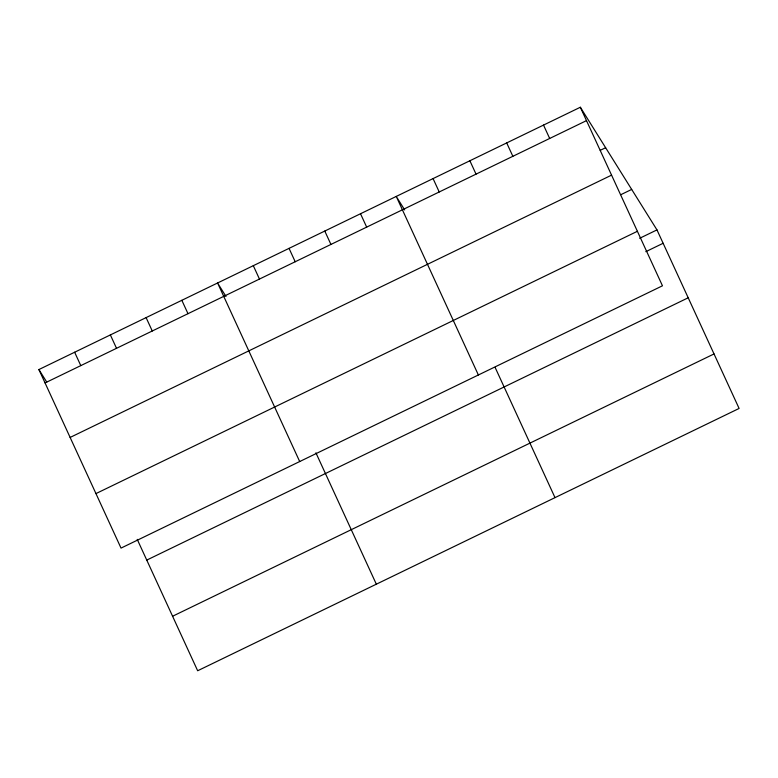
<?xml version="1.0" encoding="UTF-8"?>
<svg xmlns="http://www.w3.org/2000/svg" width="778" height="778" viewBox="0 0 778 778"><rect width="100%" height="100%" fill="white"/><g stroke="black" fill="none" stroke-linecap="round" stroke-linejoin="round"><path stroke-width="1.17" d="M580.339 107.247L662.467 285.798L121.028 548.101L38.9 369.55L580.339 107.247L656.972 229.899L739.1 408.45L197.661 670.753L137.229 539.378M45.056 382.932L586.495 120.629M600.217 150.349L605.634 147.723M70.127 437.44L611.566 175.138M620.854 194.675L631.687 189.424M95.957 493.592L637.396 231.29M639.652 238.292L656.972 229.899M645.808 251.673L663.128 243.281M146.76 560.092L688.199 297.789M172.59 616.244L714.029 353.941M404.677 209.924L396.255 196.435L478.373 374.977M226.009 296.486L217.577 282.988L299.695 461.539M38.9 369.55L46.729 382.076M543.521 125.083L549.676 138.465M506.702 142.919L512.858 156.31M469.883 160.764L476.039 174.146M433.074 178.6L439.23 191.981M495.09 367.352L555.006 497.628M360.515 213.746L366.671 227.127M324.786 231.056L330.932 244.438M289.046 248.367L295.202 261.748M253.307 265.677L259.463 279.059M315.907 452.815L376.338 584.19M181.838 300.308L187.994 313.69M146.108 317.619L152.264 331M110.369 334.929L116.525 348.311M74.639 352.24L80.795 365.621"/></g></svg>
